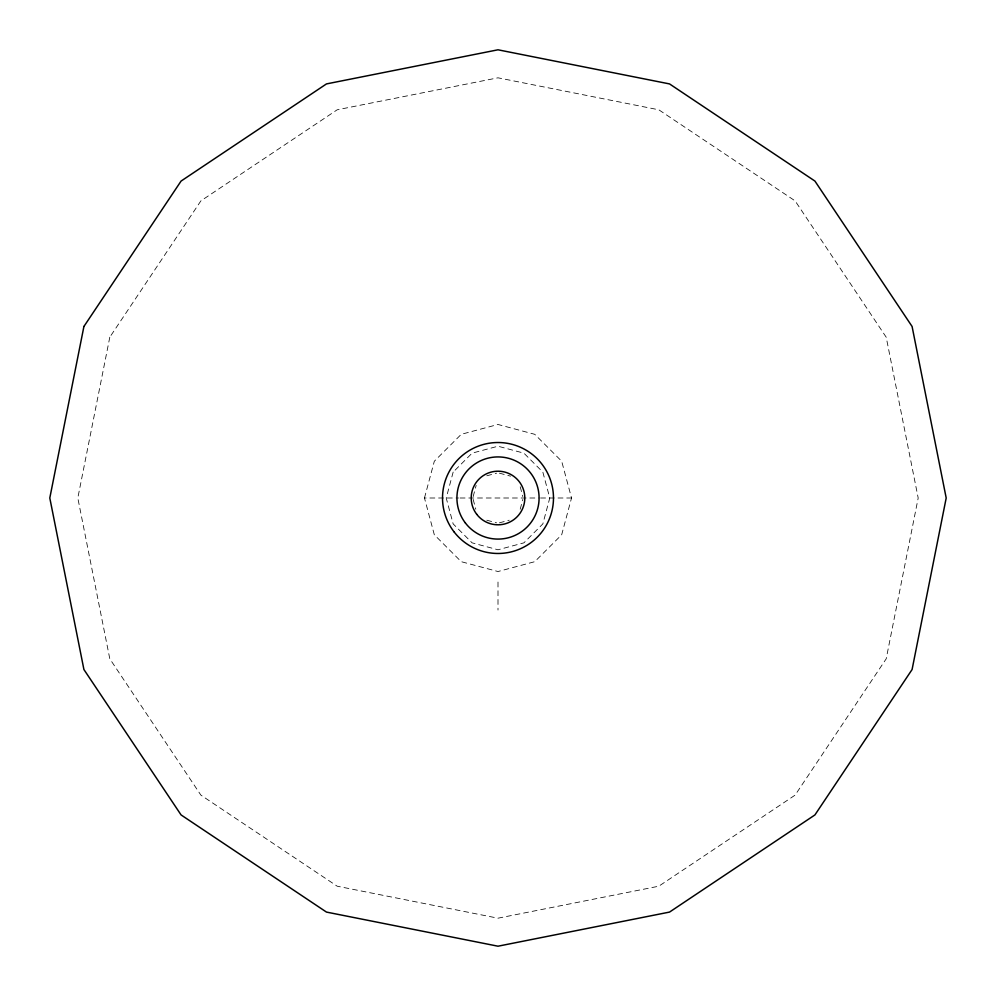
<?xml version="1.0" encoding="UTF-8"?>
<svg xmlns="http://www.w3.org/2000/svg" width="996" height="996" viewBox="0 0 996 996"><rect width="100%" height="100%" fill="white"/><g stroke="black" fill="none" stroke-linecap="round" stroke-linejoin="round"><path stroke-width="0.75" stroke-dasharray="4.98 3.74" d="M424.47 498L434.318 461.235L461.235 434.318L498 424.47L534.765 434.318L561.682 461.235L571.53 498L561.682 534.765L534.765 561.682L498 571.53L461.235 561.682L434.318 534.765L424.47 498L458.521 498M473.162 496.593L476.163 485.388M520.211 509.205L522.838 499.394M486.795 475.789L496.593 473.162M499.394 522.838L509.205 520.211M460.077 498L539.023 498M540.567 498L571.53 498M499.394 473.162L510.599 476.163M486.795 520.211L496.593 522.838M520.211 486.795L522.838 496.593M473.162 499.394L475.789 509.205M498 582.038L498 610.05M109.797 337.196L77.812 498L109.797 658.804L200.881 795.119L337.196 886.203L498 918.188L658.804 886.203L795.119 795.119L886.203 658.804L918.188 498L886.203 337.196L795.119 200.881L658.804 109.797L498 77.812L337.196 109.797L200.881 200.881L109.797 337.196M453.155 472.104L446.22 498L453.155 523.896L472.104 542.845L498 549.78L523.896 542.845L542.845 523.896L549.78 498L542.845 472.104L523.896 453.155L498 446.22L472.104 453.155L453.155 472.104"/><path stroke-width="1.49" d="M83.913 326.476L49.8 498L83.913 669.524L181.073 814.927L326.476 912.087L498 946.2L669.524 912.087L814.927 814.927L912.087 669.524L946.2 498L912.087 326.476L814.927 181.073L669.524 83.913L498 49.8L326.476 83.913L181.073 181.073L83.913 326.476M465.406 523.012A41.085 41.085 0 0 0 535.96 513.724A41.085 41.085 0 0 0 492.634 457.276A41.085 41.085 0 0 0 465.406 523.012M476.735 514.31A26.805 26.805 0 0 0 522.763 508.259A26.805 26.805 0 0 0 494.502 471.432A26.805 26.805 0 0 0 476.735 514.31M453.989 531.777A55.477 55.477 0 0 0 549.257 519.227A55.477 55.477 0 0 0 490.754 442.996A55.477 55.477 0 0 0 453.989 531.777"/></g></svg>
